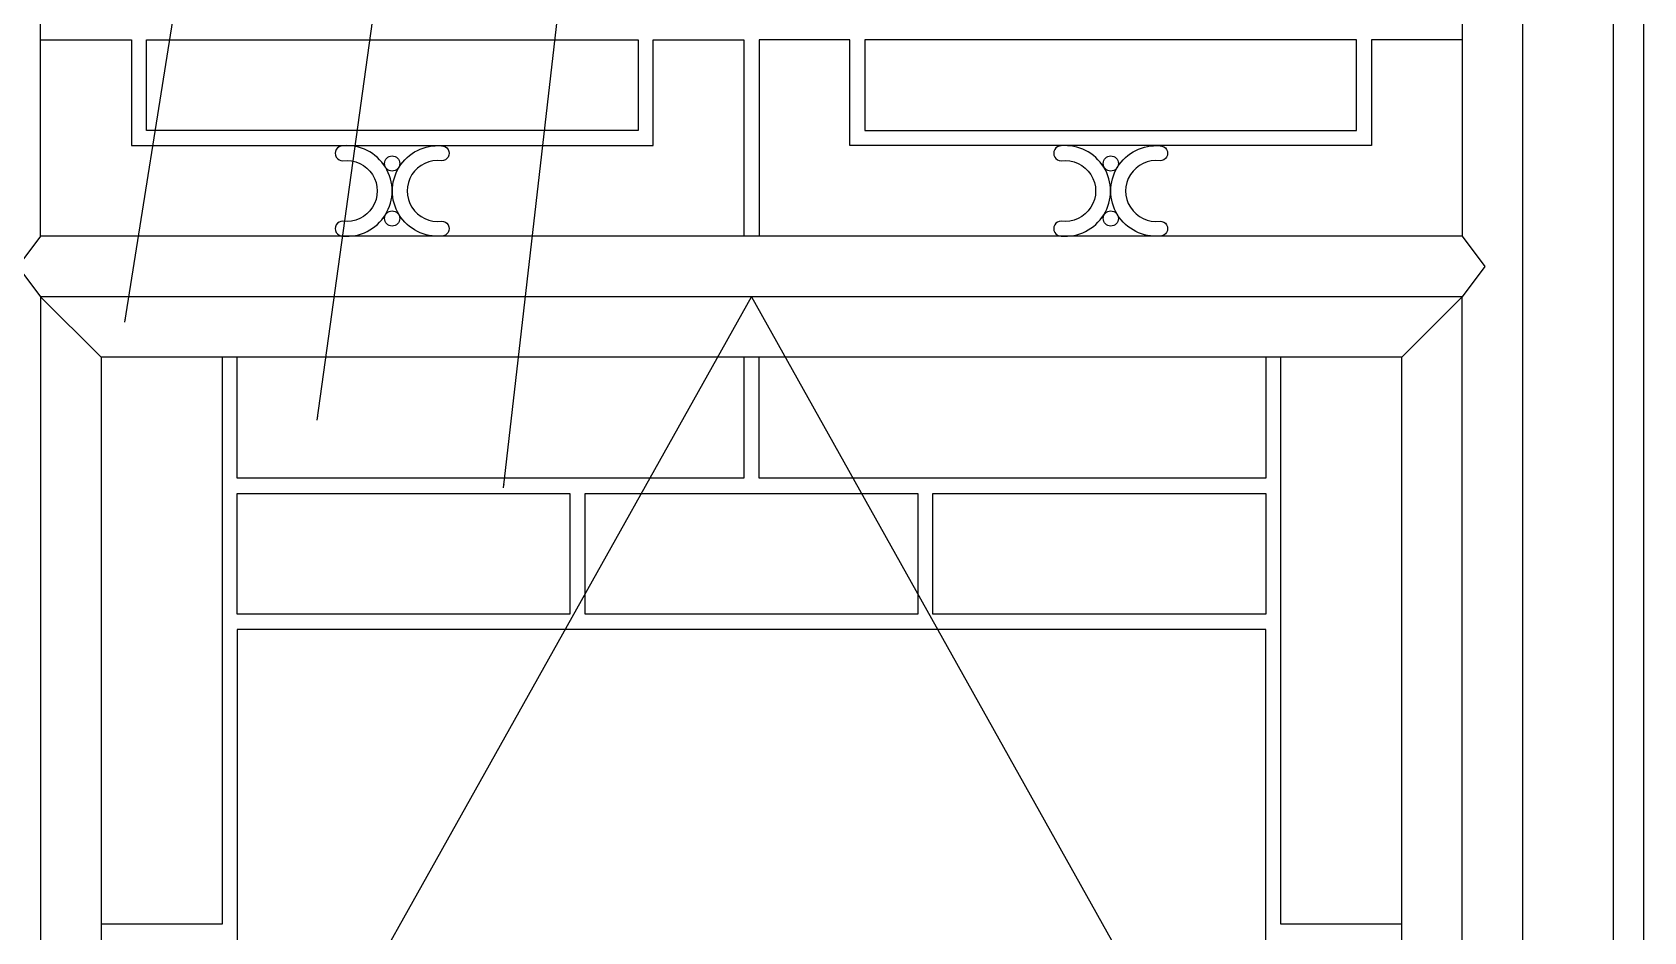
# Model space of a CAD drawing. Header units: metres. Extents: x 4 to 3597, y 195 to 4697.
# Drawn here: x 1308 to 2373, y 3139 to 3734 of the extents above; entities that cross this region are included whole.
import ezdxf

# ---------------------------------------------------------------- set-up
doc = ezdxf.new("R2010")
doc.units = ezdxf.units.M
for name, color, linetype in [('3', 3, 'Continuous'), ('4', 4, 'Continuous'), ('7', 7, 'Continuous'), ('DIM', 3, 'Continuous')]:
    doc.layers.add(name, color=color, linetype=linetype)
doc.dimstyles.get("Standard").update_dxf_attribs({"dimtxt": 2.5, "dimasz": 2.5, "dimexe": 1.25, "dimexo": 0.625, "dimtad": 1, "dimcen": 2.5, "dimazin": 3, "dimtfac": 1, "dimtmove": 0, "dimatfit": 3})

msp = doc.modelspace()

# ---------------------------------------------------------------- linework, layer by layer
at = {"layer": '3'}
for p, q in [((1353.17, 3519.19), (1313.17, 3559.19)), ((2213.17, 3519.19), (2253.17, 3559.19))]:
    msp.add_line(p, q, dxfattribs=at)
for points in [[(233.17, 2619.19), (2353.17, 2619.19), (2353.17, 4239.19), (233.17, 4239.19)], [(1708.17, 3729.19), (1708.17, 3669.19), (1383.17, 3669.19), (1383.17, 3729.19)], [(1858.17, 3729.19), (1858.17, 3669.19), (2183.17, 3669.19), (2183.17, 3729.19)], [(1663.17, 3349.19), (1443.17, 3349.19), (1443.17, 3429.19), (1663.17, 3429.19)], [(1893.17, 3429.19), (1893.17, 3349.19), (1673.17, 3349.19), (1673.17, 3429.19)], [(2123.17, 3349.19), (1903.17, 3349.19), (1903.17, 3429.19), (2123.17, 3429.19)], [(1443.17, 3339.19), (1443.17, 2939.19), (2123.17, 2939.19), (2123.17, 3339.19)]]:
    msp.add_lwpolyline(points, close=True, dxfattribs=at)
for points in [[(1313.17, 3729.19), (1373.17, 3729.19), (1373.17, 3659.19), (1718.17, 3659.19), (1718.17, 3729.19), (1778.17, 3729.19), (1778.17, 3599.19)], [(2253.17, 3729.19), (2193.17, 3729.19), (2193.17, 3659.19), (1848.17, 3659.19), (1848.17, 3729.19), (1788.17, 3729.19), (1788.17, 3599.19)], [(1313.17, 3599.19), (1298.17, 3579.19), (1313.17, 3559.19)], [(2253.17, 3599.19), (2268.17, 3579.19), (2253.17, 3559.19)], [(1313.17, 2719.19), (1783.17, 3559.19), (2253.17, 2719.19)], [(1433.17, 3519.19), (1433.17, 3144.19), (1353.17, 3144.19)], [(1778.17, 3519.19), (1778.17, 3439.19), (1443.17, 3439.19), (1443.17, 3519.19)], [(2123.17, 3519.19), (2123.17, 3439.19), (1788.17, 3439.19), (1788.17, 3519.19)], [(2213.17, 3144.19), (2133.17, 3144.19), (2133.17, 3519.19)]]:
    msp.add_lwpolyline(points, dxfattribs=at)
for points in [[(1513.02, 3649.13, -1.14), (1513.02, 3609.24, 1.01), (1513.02, 3599.32, 1.09), (1513.02, 3659.06, 1.01)], [(1578.31, 3649.13, 1.14), (1578.31, 3609.24, -1.01), (1578.31, 3599.32, -1.09), (1578.31, 3659.06, -1.01)], [(1988.02, 3649.13, -1.14), (1988.02, 3609.24, 1.01), (1988.02, 3599.32, 1.09), (1988.02, 3659.06, 1.01)], [(2053.31, 3649.13, 1.14), (2053.31, 3609.24, -1.01), (2053.31, 3599.32, -1.09), (2053.31, 3659.06, -1.01)]]:
    msp.add_lwpolyline(points, format="xyb", close=True, dxfattribs=at)
for centre in [(1545.57, 3647.37), (2020.76, 3647.37), (1545.57, 3611.01), (2020.76, 3611.01)]:
    msp.add_circle(centre, 5, dxfattribs=at)
at = {"layer": '4'}
for points in [[(213.17, 2599.19), (2373.17, 2599.19), (2373.17, 4259.19), (213.17, 4259.19)], [(293.17, 2679.19), (2293.17, 2679.19), (2293.17, 4179.19), (293.17, 4179.19)], [(1313.17, 2719.19), (2253.17, 2719.19), (2253.17, 3559.19), (1313.17, 3559.19)]]:
    msp.add_lwpolyline(points, close=True, dxfattribs=at)
at = {"layer": '7'}
for points in [[(1313.17, 3599.19), (1313.17, 4139.19), (2253.17, 4139.19), (2253.17, 3599.19)], [(1353.17, 2759.19), (2213.17, 2759.19), (2213.17, 3519.19), (1353.17, 3519.19)]]:
    msp.add_lwpolyline(points, close=True, dxfattribs=at)

# ---------------------------------------------------------------- leaders
at = {"layer": 'DIM'}
for points in [[(1368.85, 3542.33), (1542.69, 4635.7), (1801.76, 4635.7)], [(1495.99, 3477.51), (1641.29, 4526.79), (1801.76, 4526.79)], [(1619.3, 3432.75), (1729.88, 4399.94), (1801.76, 4399.94)]]:
    msp.add_leader(points, dimstyle='Standard', dxfattribs=at)

doc.saveas('drawing.dxf')
